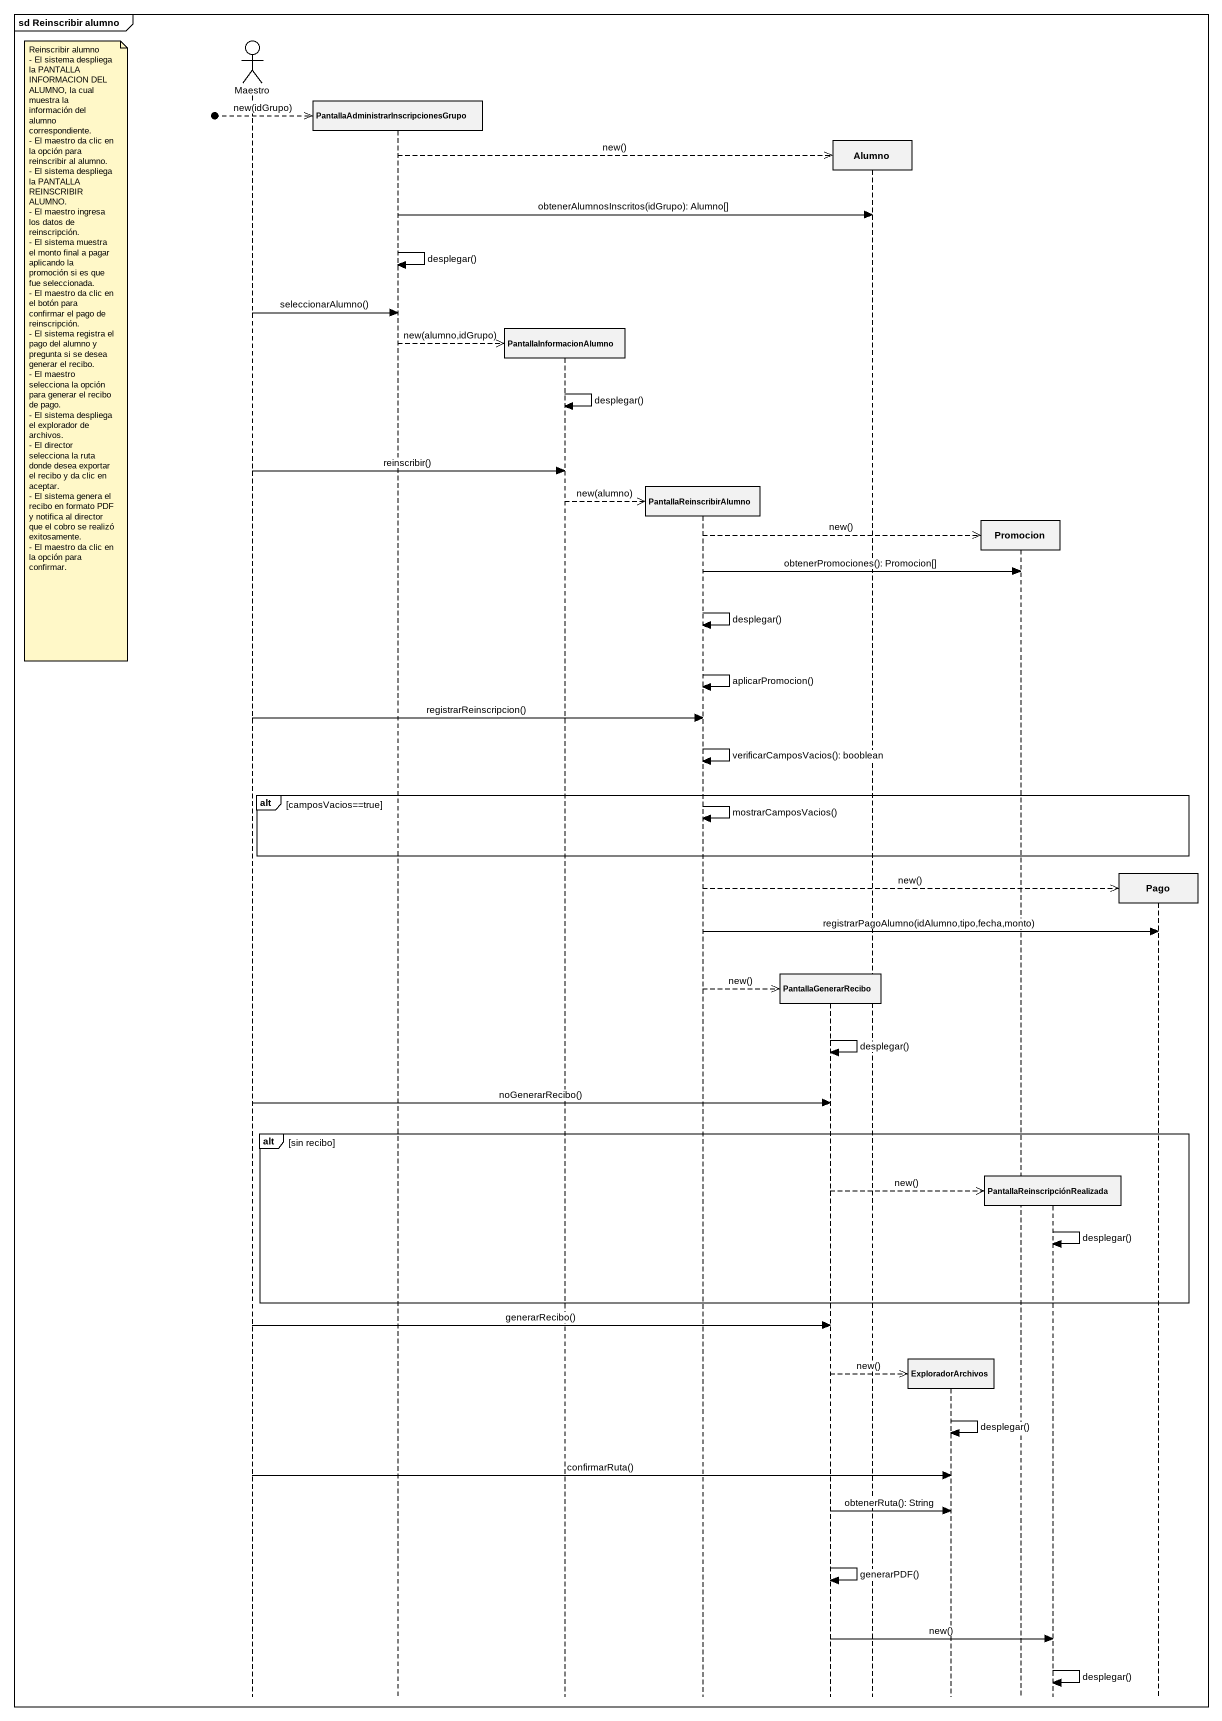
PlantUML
@startuml
mainframe sd Reinscribir alumno
hide footbox
actor Maestro
participant "PantallaAdministrarInscripcionesGrupo" as PantallaAdministrarInscripci
participant PantallaInformacionAlumno
participant PantallaReinscribirAlumno
participant PantallaGenerarRecibo
participant Alumno
participant ExploradorArchivos
participant Promocion
participant "PantallaReinscripciónRealizada" as PantallaReinscripciónRealiza
participant Pago

[o-->> PantallaAdministrarInscripci : new(idGrupo)
PantallaAdministrarInscripci -->> Alumno ** : new()
PantallaAdministrarInscripci -> Alumno : obtenerAlumnosInscritos(idGrupo): Alumno[]
PantallaAdministrarInscripci -> PantallaAdministrarInscripci : desplegar()
Maestro -> PantallaAdministrarInscripci : seleccionarAlumno()
PantallaAdministrarInscripci -->> PantallaInformacionAlumno ** : new(alumno,idGrupo)
note left of Maestro
  Reinscribir alumno
  - El sistema despliega la PANTALLA INFORMACION DEL ALUMNO, la cual muestra la información del alumno correspondiente.
  - El maestro da clic en la opción para reinscribir al alumno.
  - El sistema despliega la PANTALLA REINSCRIBIR ALUMNO.
  - El maestro ingresa los datos de reinscripción.
  - El sistema muestra el monto final a pagar aplicando la promoción si es que fue seleccionada.
  - El maestro da clic en el botón para confirmar el pago de reinscripción.
  - El sistema registra el pago del alumno y pregunta si se desea generar el recibo.
  - El maestro selecciona la opción para generar el recibo de pago.
  - El sistema despliega el explorador de archivos.
  - El director selecciona la ruta donde desea exportar el recibo y da clic en aceptar.
  - El sistema genera el recibo en formato PDF y notifica al director que el cobro se realizó exitosamente.
  - El maestro da clic en la opción para confirmar.
end note
PantallaInformacionAlumno -> PantallaInformacionAlumno : desplegar()
Maestro -> PantallaInformacionAlumno : reinscribir()
PantallaInformacionAlumno -->> PantallaReinscribirAlumno ** : new(alumno)
PantallaReinscribirAlumno -->> Promocion ** : new()
PantallaReinscribirAlumno -> Promocion : obtenerPromociones(): Promocion[]
PantallaReinscribirAlumno -> PantallaReinscribirAlumno : desplegar()
PantallaReinscribirAlumno -> PantallaReinscribirAlumno : aplicarPromocion()
Maestro -> PantallaReinscribirAlumno : registrarReinscripcion()
PantallaReinscribirAlumno -> PantallaReinscribirAlumno : verificarCamposVacios(): booblean
alt camposVacios==true
  PantallaReinscribirAlumno -> PantallaReinscribirAlumno : mostrarCamposVacios()
end
PantallaReinscribirAlumno -->> Pago ** : new()
PantallaReinscribirAlumno -> Pago : registrarPagoAlumno(idAlumno,tipo,fecha,monto)
PantallaReinscribirAlumno -->> PantallaGenerarRecibo ** : new()
PantallaGenerarRecibo -> PantallaGenerarRecibo : desplegar()
Maestro -> PantallaGenerarRecibo : noGenerarRecibo()
alt sin recibo
  PantallaGenerarRecibo -->> PantallaReinscripciónRealiza ** : new()
  PantallaReinscripciónRealiza -> PantallaReinscripciónRealiza : desplegar()
end
Maestro -> PantallaGenerarRecibo : generarRecibo()
PantallaGenerarRecibo -->> ExploradorArchivos ** : new()
ExploradorArchivos -> ExploradorArchivos : desplegar()
Maestro -> ExploradorArchivos : confirmarRuta()
PantallaGenerarRecibo -> ExploradorArchivos : obtenerRuta(): String
PantallaGenerarRecibo -> PantallaGenerarRecibo : generarPDF()
PantallaGenerarRecibo -> PantallaReinscripciónRealiza : new()
PantallaReinscripciónRealiza -> PantallaReinscripciónRealiza : desplegar()
@enduml
